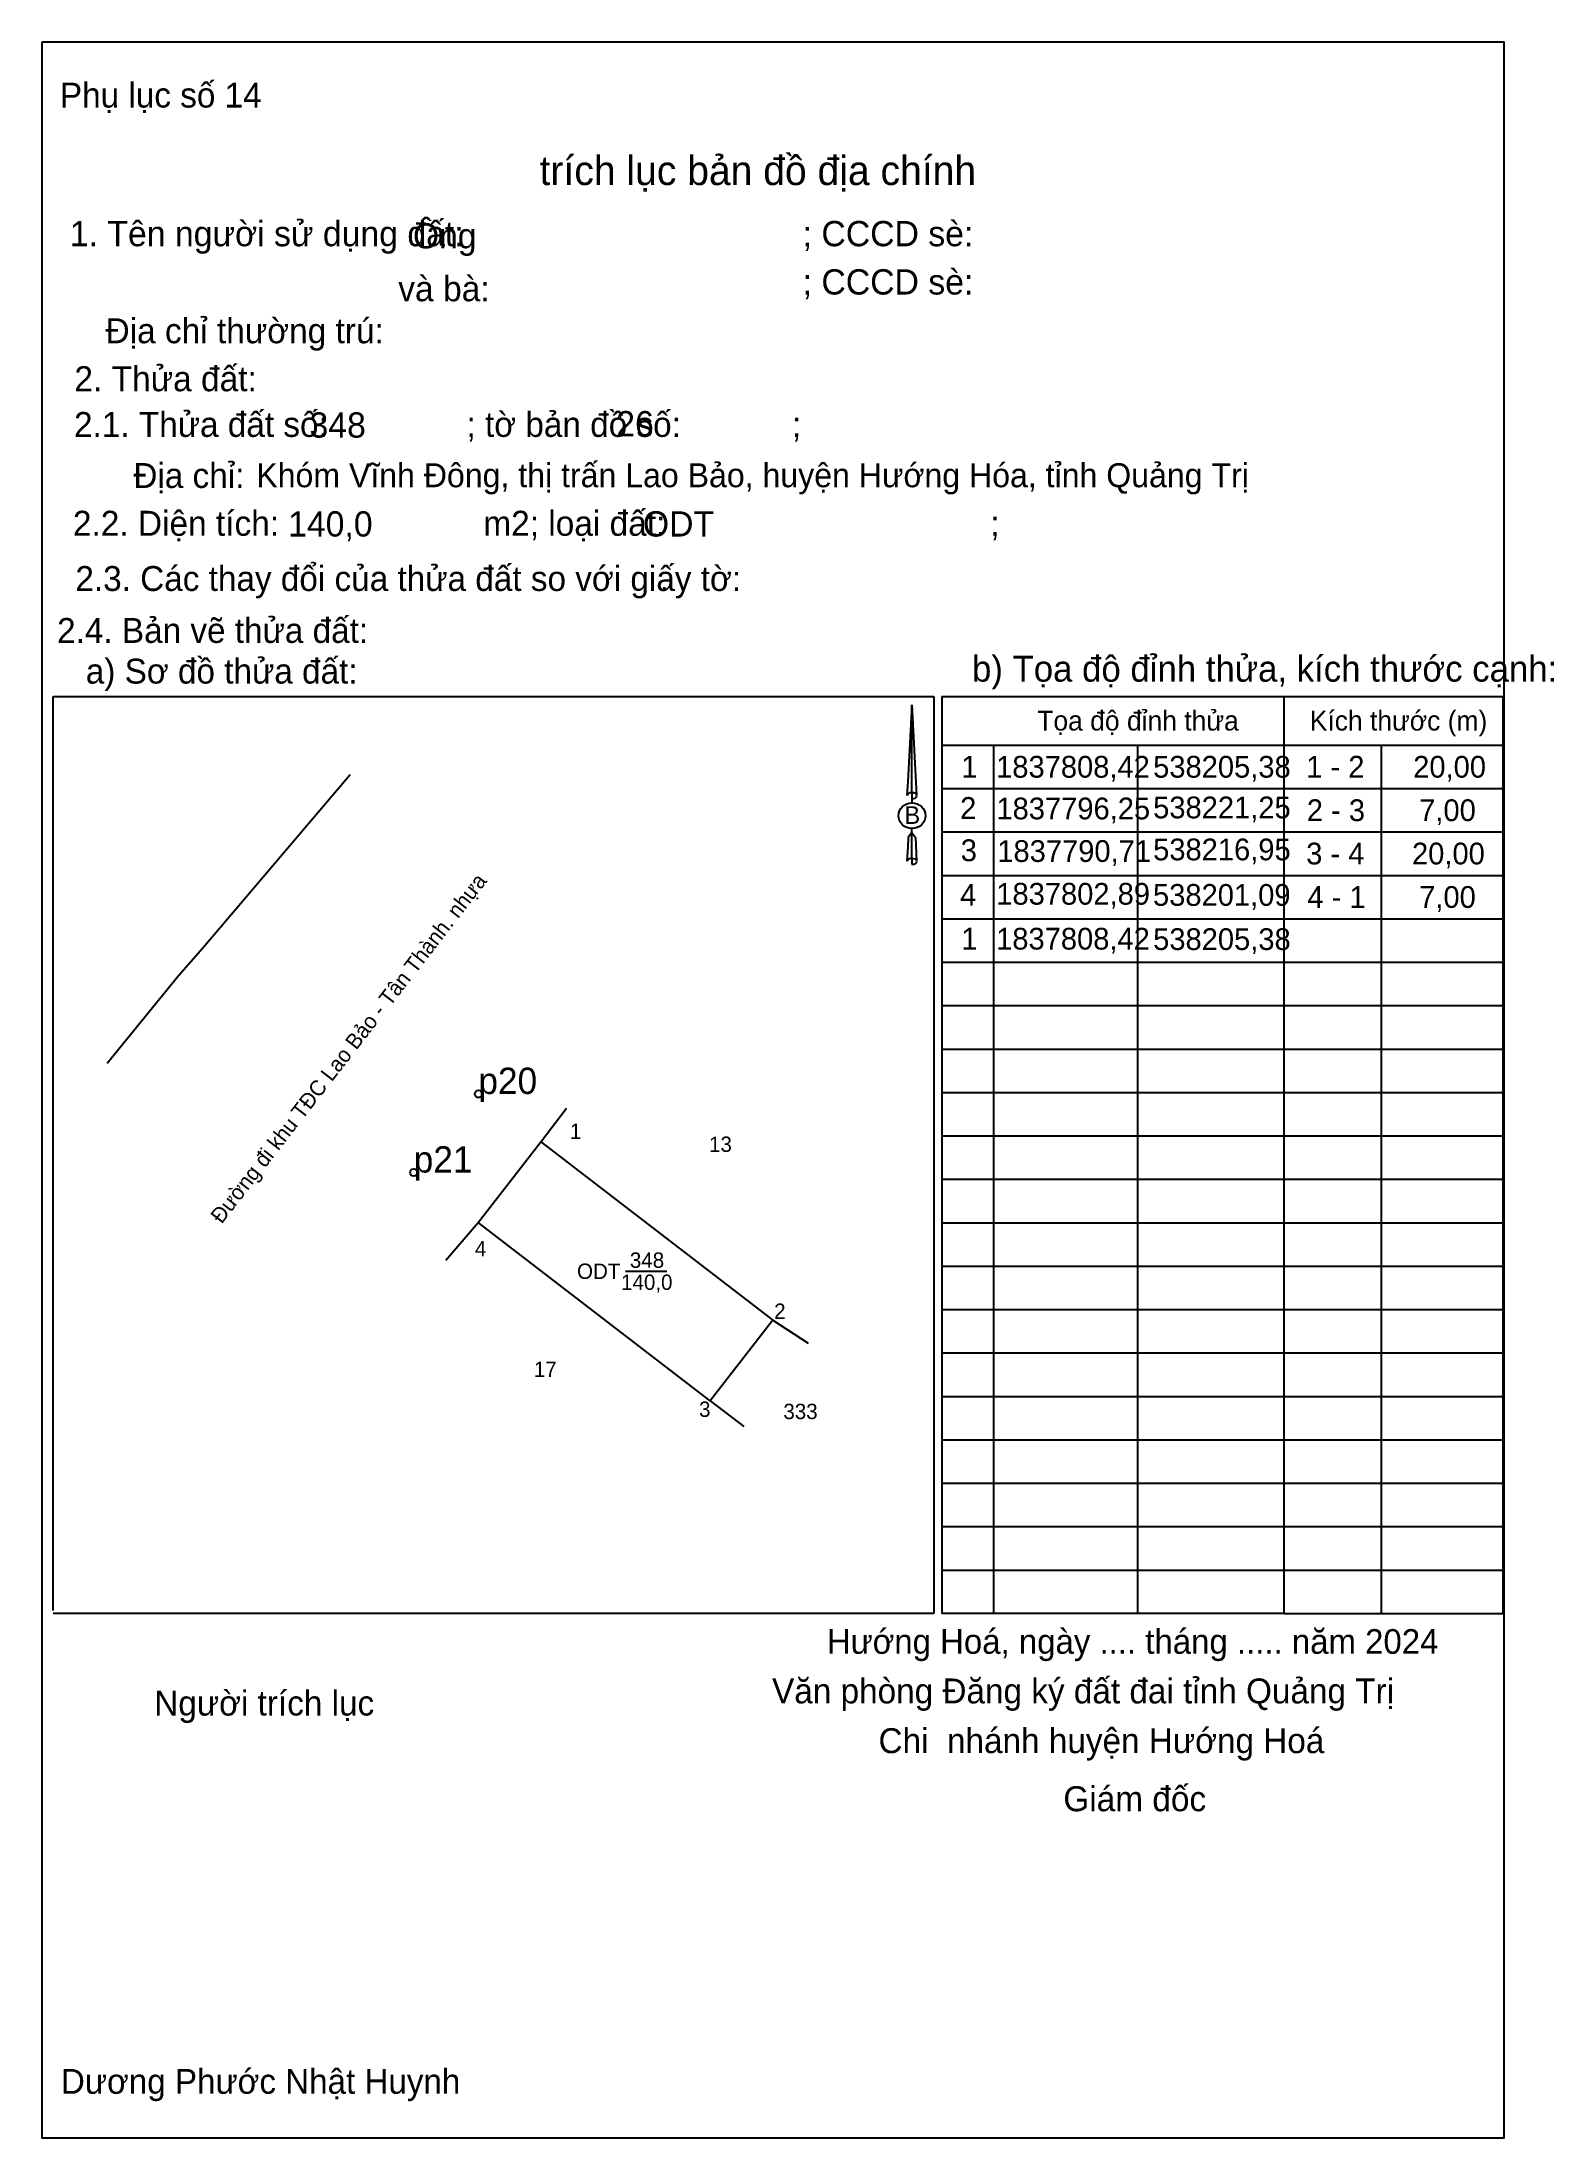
# Model space of a CAD drawing. Extents: x 538171 to 538275, y 1837740 to 1837884.
import ezdxf

# ---------------------------------------------------------------- set-up
doc = ezdxf.new("R2010")
doc.units = 0
for name, color, linetype in [('Level 1', 7, 'Continuous'), ('Level 10', 7, 'Continuous'), ('Level 12', 7, 'Continuous'), ('Level 13', 7, 'Continuous'), ('Level 23', 7, 'Continuous'), ('Level 27', 7, 'Continuous'), ('Level 3', 7, 'Continuous'), ('Level 36', 7, 'Continuous'), ('Level 40', 7, 'Continuous'), ('Level 42', 7, 'Continuous'), ('Level 49', 7, 'Continuous'), ('Level 52', 7, 'Continuous'), ('Level 53', 7, 'Continuous'), ('Level 6', 7, 'Continuous'), ('Level 7', 7, 'Continuous'), ('Level 9', 7, 'Continuous')]:
    doc.layers.add(name, color=color, linetype=linetype)

msp = doc.modelspace()

# ---------------------------------------------------------------- linework, layer by layer
at = {"layer": 'Level 1'}
for p, q in [((538256.17, 1837776.17), (538256.17, 1837838.84)), ((538256.17, 1837838.84), (538271.12, 1837838.84)), ((538271.12, 1837838.84), (538271.12, 1837776.17)), ((538232.87, 1837835.53), (538271.12, 1837835.53)), ((538262.81, 1837835.53), (538262.81, 1837776.17)), ((538232.79, 1837832.56), (538271.12, 1837832.56)), ((538232.79, 1837829.59), (538271.12, 1837829.59)), ((538232.79, 1837826.62), (538271.12, 1837826.62)), ((538232.79, 1837823.66), (538271.12, 1837823.66)), ((538232.79, 1837820.69), (538271.12, 1837820.69)), ((538232.79, 1837817.72), (538271.12, 1837817.72)), ((538232.79, 1837814.75), (538271.12, 1837814.75)), ((538232.79, 1837811.78), (538271.12, 1837811.78)), ((538232.79, 1837808.82), (538271.12, 1837808.82)), ((538232.79, 1837805.85), (538271.12, 1837805.85)), ((538232.79, 1837802.88), (538271.12, 1837802.88)), ((538232.79, 1837799.91), (538271.12, 1837799.91)), ((538232.79, 1837796.95), (538271.12, 1837796.95)), ((538232.79, 1837793.98), (538271.12, 1837793.98)), ((538232.79, 1837791.01), (538271.12, 1837791.01)), ((538232.79, 1837788.04), (538271.12, 1837788.04)), ((538232.79, 1837785.07), (538271.12, 1837785.07)), ((538232.79, 1837782.11), (538271.12, 1837782.11)), ((538232.79, 1837779.14), (538271.12, 1837779.14)), ((538256.17, 1837776.17), (538271.12, 1837776.17))]:
    msp.add_line(p, q, dxfattribs=at)
at = {"layer": 'Level 10'}
for p, q in [((538201.09, 1837802.89), (538205.38, 1837808.42)), ((538201.09, 1837802.89), (538205.38, 1837808.42)), ((538205.38, 1837808.42), (538221.24, 1837796.23)), ((538216.95, 1837790.71), (538201.09, 1837802.89)), ((538216.95, 1837790.71), (538201.09, 1837802.89)), ((538221.24, 1837796.23), (538216.95, 1837790.71))]:
    msp.add_line(p, q, dxfattribs=at)
at = {"layer": 'Level 13'}
msp.add_lwpolyline([(538171.29, 1837883.58), (538271.18, 1837883.58), (538271.18, 1837740.32), (538171.29, 1837740.32)], close=True, dxfattribs=at)
at = {"layer": 'Level 23'}
for p, q in [((538182.28, 1837821.67), (538192.35, 1837833.52)), ((538180.64, 1837819.8), (538182.28, 1837821.67)), ((538175.73, 1837813.79), (538180.64, 1837819.8)), ((538198.88, 1837800.33), (538201.09, 1837802.89))]:
    msp.add_line(p, q, dxfattribs=at)
at = {"layer": 'Level 27'}
for p, q in [((538205.38, 1837808.42), (538207.14, 1837810.7)), ((538221.24, 1837796.23), (538223.65, 1837794.65)), ((538216.95, 1837790.71), (538219.24, 1837788.96))]:
    msp.add_line(p, q, dxfattribs=at)
at = {"layer": 'Level 3'}
for p, q in [((538172.05, 1837838.84), (538232.23, 1837838.84)), ((538172.05, 1837776.39), (538172.05, 1837838.84)), ((538232.23, 1837838.84), (538232.23, 1837776.17)), ((538232.79, 1837838.84), (538232.79, 1837776.17)), ((538232.79, 1837838.84), (538256.17, 1837838.84)), ((538236.32, 1837835.53), (538236.32, 1837776.17)), ((538246.15, 1837835.53), (538246.15, 1837776.17)), ((538232.23, 1837776.17), (538172.05, 1837776.17)), ((538256.17, 1837776.17), (538232.79, 1837776.17))]:
    msp.add_line(p, q, dxfattribs=at)
at = {"layer": 'Level 40'}
for p, q in [((538230.74, 1837838.27), (538230.45, 1837833.04)), ((538230.74, 1837838.27), (538231.05, 1837832.07)), ((538230.74, 1837838.27), (538231.05, 1837832.07)), ((538230.74, 1837832.28), (538230.74, 1837838.27)), ((538230.74, 1837838.27), (538231.05, 1837832.07)), ((538230.45, 1837833.04), (538230.39, 1837832.07)), ((538230.74, 1837832.28), (538230.74, 1837832.05)), ((538230.74, 1837832.05), (538230.74, 1837831.87)), ((538230.74, 1837831.87), (538230.74, 1837831.63)), ((538230.74, 1837831.87), (538230.74, 1837831.63)), ((538230.74, 1837831.87), (538230.74, 1837831.63)), ((538231.05, 1837832.07), (538231.05, 1837832.07)), ((538230.45, 1837828.57), (538230.39, 1837827.59)), ((538230.47, 1837829.2), (538230.45, 1837828.57)), ((538230.74, 1837829.55), (538230.47, 1837829.2)), ((538230.74, 1837829.55), (538230.74, 1837829.82)), ((538230.74, 1837829.55), (538230.74, 1837829.82)), ((538230.74, 1837829.55), (538230.74, 1837829.82)), ((538230.74, 1837829.55), (538230.99, 1837829.2)), ((538230.74, 1837829.55), (538230.99, 1837829.2)), ((538230.74, 1837829.55), (538230.99, 1837829.2)), ((538230.74, 1837827.8), (538230.74, 1837829.55)), ((538230.99, 1837829.2), (538231.05, 1837827.59)), ((538230.99, 1837829.2), (538231.05, 1837827.59)), ((538230.99, 1837829.2), (538231.05, 1837827.59)), ((538230.74, 1837827.8), (538230.74, 1837827.55)), ((538230.74, 1837827.55), (538230.74, 1837827.38)), ((538231.05, 1837827.59), (538231.05, 1837827.59))]:
    msp.add_line(p, q, dxfattribs=at)
msp.add_ellipse((538230.74, 1837830.7), major_axis=(0.923, 0), ratio=0.952727, dxfattribs=at)
for centre, start_param, end_param in [((538230.74, 1837832.06), 1.570796, 3.074452), ((538230.74, 1837832.06), 0.067141, 1.570796), ((538230.74, 1837832.06), 4.712389, 6.283185), ((538230.74, 1837827.57), 2.491069, 3.074278), ((538230.74, 1837827.57), 1.570796, 2.491069), ((538230.74, 1837827.57), 0.067141, 1.570796), ((538230.74, 1837827.57), 4.712389, 6.283185)]:
    msp.add_ellipse(centre, major_axis=(0.338, 0), ratio=0.614131, start_param=start_param, end_param=end_param, dxfattribs=at)
at = {"layer": 'Level 53'}
for p, q in [((538171.28, 1837883.58), (538171.28, 1837883.58)), ((538271.18, 1837740.32), (538271.18, 1837740.32))]:
    msp.add_line(p, q, dxfattribs=at)
at = {"layer": 'Level 7'}
for centre in [(538201.11, 1837811.68), (538196.69, 1837806.31)]:
    msp.add_circle(centre, 0.25, dxfattribs=at)
at = {"layer": 'Level 9'}
msp.add_line((538211.17, 1837799.57), (538213.99, 1837799.57), dxfattribs=at)

# ---------------------------------------------------------------- texts
at = {"layer": 'Level 1'}
for s, height, p in [('Phụ lục số 14', 1.7017, (538172.51, 1837879.1)), ('1. Tên người sử dụng đất:', 1.7249, (538173.19, 1837869.62)), ('Ông', 1.717, (538196.64, 1837869.47)), ('; CCCD sè:', 1.725, (538223.27, 1837869.62)), ('và bà:', 1.717, (538195.63, 1837865.86)), ('; CCCD sè:', 1.725, (538223.27, 1837866.32)), ('Địa chỉ thường trú:', 1.7076, (538175.63, 1837862.99)), ('2. Thửa đất:', 1.7113, (538173.5, 1837859.71)), ('2.1. Thửa đất số:               ; tờ bản đồ số:            ;', 1.7017, (538173.48, 1837856.59)), ('Địa chỉ:', 1.702, (538177.53, 1837853.1)), ('2.2. Diện tích:                      m2; loại đất:                                   ;', 1.7076, (538173.4, 1837849.83)), ('2.3. Các thay đổi của thửa đất so với giấy tờ:', 1.7017, (538173.57, 1837846.06)), ('2.4. Bản vẽ thửa đất: ', 1.7017, (538172.32, 1837842.51)), ('a) Sơ đồ thửa đất: ', 1.7017, (538174.28, 1837839.73)), ('Tọa độ đỉnh thửa', 1.3515, (538239.3, 1837836.52)), ('Kích thước (m)', 1.3515, (538257.92, 1837836.52)), ('Hướng Hoá, ngày .... tháng ..... năm 2024', 1.6842, (538224.92, 1837773.42)), ('Văn phòng Đăng ký đất đai tỉnh Quảng Trị', 1.7017, (538221.18, 1837770.03)), ('Người trích lục', 1.7017, (538178.96, 1837769.2)), (' Chi  nhánh huyện Hướng Hoá', 1.7017, (538227.82, 1837766.63)), (' Giám đốc', 1.705, (538240.45, 1837762.66)), ('Dương Phước Nhật Huynh', 1.6946, (538172.58, 1837743.35))]:
    msp.add_text(s, height=height, dxfattribs=at).set_placement(p)
at = {"layer": 'Level 10'}
msp.add_text('b) Tọa độ đỉnh thửa, kích thước cạnh:', height=1.7764, dxfattribs=at).set_placement((538234.84, 1837839.86))
at = {"layer": 'Level 12'}
for s, p in [('p20', (538201.11, 1837811.68)), ('p21', (538196.69, 1837806.31))]:
    msp.add_text(s, height=1.8, dxfattribs=at).set_placement(p)
at = {"layer": 'Level 13'}
for s, p in [('ODT', (538207.85, 1837799.04)), ('348', (538211.46, 1837799.8)), ('140,0', (538210.86, 1837798.29))]:
    msp.add_text(s, height=1.05, dxfattribs=at).set_placement(p)
at = {"layer": 'Level 36'}
for s, p in [('13', (538216.87, 1837807.72)), ('17', (538204.9, 1837792.34)), ('333', (538221.95, 1837789.46))]:
    msp.add_text(s, height=1.05, dxfattribs=at).set_placement(p)
at = {"layer": 'Level 40'}
msp.add_text('B', height=1.21, dxfattribs=at).set_placement((538230.22, 1837830.14))
at = {"layer": 'Level 42'}
msp.add_text(' trích lục bản đồ địa chính', height=1.9964, dxfattribs=at).set_placement((538204.55, 1837873.8))
at = {"layer": 'Level 49'}
msp.add_text('Đường đi khu TĐC Lao Bảo - Tân Thành. nhựa', height=1.0542, rotation=52.245, dxfattribs=at).set_placement((538183.56, 1837802.75))
at = {"layer": 'Level 52'}
for s, height, p in [('1', 1.49, (538234.11, 1837833.3)), ('1837808,42', 1.487, (538236.49, 1837833.3)), ('538205,38', 1.487, (538247.22, 1837833.3)), ('1 - 2', 1.487, (538257.68, 1837833.3)), ('20,00', 1.487, (538264.99, 1837833.3)), ('2', 1.49, (538234.03, 1837830.48)), ('1837796,25', 1.487, (538236.51, 1837830.45)), ('538221,25', 1.487, (538247.22, 1837830.52)), ('2 - 3', 1.487, (538257.72, 1837830.33)), ('7,00', 1.487, (538265.4, 1837830.33)), ('3', 1.49, (538234.07, 1837827.59)), ('1837790,71', 1.487, (538236.57, 1837827.54)), ('538216,95', 1.487, (538247.22, 1837827.65)), ('3 - 4', 1.487, (538257.68, 1837827.37)), ('20,00', 1.487, (538264.91, 1837827.37)), ('4', 1.49, (538234.03, 1837824.54)), ('1837802,89', 1.487, (538236.5, 1837824.62)), ('538201,09', 1.487, (538247.21, 1837824.54)), ('4 - 1', 1.487, (538257.76, 1837824.4)), ('7,00', 1.487, (538265.4, 1837824.4)), ('1', 1.49, (538234.11, 1837821.55)), ('1837808,42', 1.487, (538236.49, 1837821.55)), ('538205,38', 1.487, (538247.22, 1837821.52))]:
    msp.add_text(s, height=height, dxfattribs=at).set_placement(p)
at = {"layer": 'Level 6'}
for s, height, p in [('348', 1.725, (538189.57, 1837856.54)), ('26', 1.725, (538210.53, 1837856.63)), ('Khóm Vĩnh Đông, thị trấn Lao Bảo, huyện Hướng Hóa, tỉnh Quảng Trị', 1.6387, (538185.93, 1837853.15)), ('140,0', 1.725, (538188.11, 1837849.78)), ('ODT', 1.725, (538212.35, 1837849.78)), ('.', 1.39, (538213.55, 1837846.11))]:
    msp.add_text(s, height=height, dxfattribs=at).set_placement(p)
at = {"layer": 'Level 9'}
for s, p in [('1', (538207.36, 1837808.61)), ('4', (538200.87, 1837800.59)), ('2', (538221.32, 1837796.31)), ('3', (538216.19, 1837789.61))]:
    msp.add_text(s, height=1.05, dxfattribs=at).set_placement(p)

doc.saveas('drawing.dxf')
